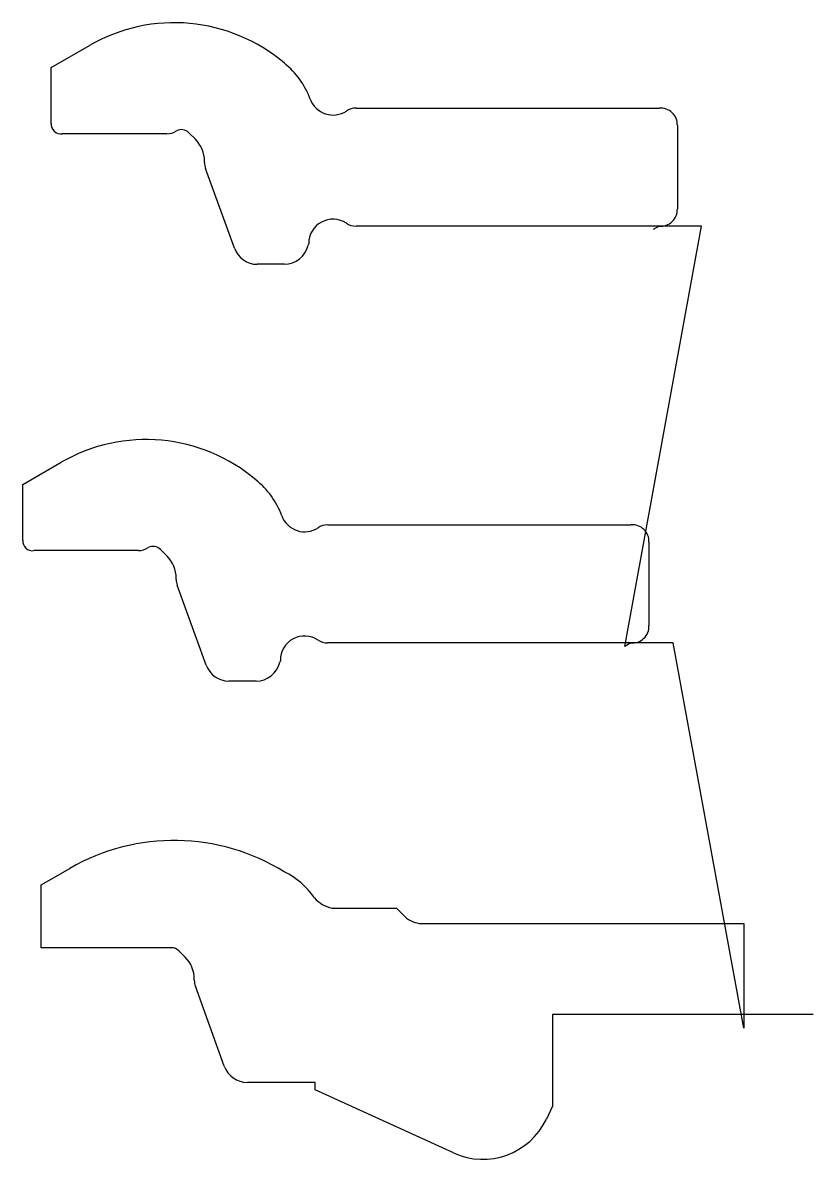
# Model space of a CAD drawing. Header units: metres. Extents: x 84 to 653, y 37 to 855.
import ezdxf

# ---------------------------------------------------------------- set-up
doc = ezdxf.new("R2010")
doc.units = ezdxf.units.M

msp = doc.modelspace()

# ---------------------------------------------------------------- linework, layer by layer
at = {"layer": 'TOOL_0'}
for p, q in [((104.041, 823.122), (131.712, 839.098)), ((104.041, 782.967), (104.041, 823.122)), ((323.625, 793.967), (542.042, 793.967)), ((555.042, 781.467), (555.042, 721.467)), ((187.363, 775.467), (112.041, 775.467)), ((207.951, 771.522), (203.202, 776.271)), ((214.541, 754.723), (214.541, 755.612)), ((236.107, 693.006), (215.289, 750.465)), ((542.04, 708.966), (323.623, 708.966)), ((517.309, 406.25), (572.523, 708.966)), ((542.042, 708.967), (537.716, 706.458)), ((572.523, 708.966), (542.04, 708.966)), ((289.54, 696.419), (289.152, 695.206)), ((272.04, 681.467), (252.56, 681.467)), ((83.634, 522.914), (111.305, 538.89)), ((83.634, 482.759), (83.634, 522.914)), ((303.218, 493.759), (521.635, 493.759)), ((166.956, 475.259), (91.634, 475.259)), ((187.544, 471.314), (182.795, 476.063)), ((534.635, 481.259), (534.635, 421.259)), ((194.134, 454.515), (194.134, 455.404)), ((215.7, 392.798), (194.882, 450.257)), ((521.633, 408.758), (303.216, 408.758)), ((521.635, 408.759), (517.309, 406.25)), ((552.115, 408.758), (521.633, 408.758)), ((602.936, 131.203), (552.115, 408.758)), ((269.133, 396.211), (268.745, 394.998)), ((251.633, 381.259), (232.153, 381.259)), ((96.935, 234.446), (117.631, 246.395)), ((96.935, 189.203), (96.935, 234.446)), ((306.219, 217.753), (352.724, 217.753)), ((352.724, 217.753), (358.722, 211.755)), ((370.92, 206.703), (602.936, 206.703)), ((602.936, 206.703), (602.936, 141.203)), ((190.793, 189.203), (96.935, 189.203)), ((200.669, 182.331), (195.92, 187.08)), ((207.186, 165.759), (207.186, 166.598)), ((228.767, 103.957), (207.949, 161.416)), ((602.937, 141.203), (465.187, 141.203)), ((465.187, 141.203), (465.187, 75.053)), ((602.936, 141.203), (602.936, 131.203)), ((652.937, 141.203), (602.937, 141.203)), ((294.226, 92.253), (245.455, 92.253)), ((294.226, 86.956), (294.226, 92.253)), ((393.847, 41.443), (294.226, 86.956)), ((465.187, 75.053), (460.726, 65.72))]:
    msp.add_line(p, q, dxfattribs=at)
for centre, radius, start, end in [((192.8, 733.259), 122.203, 49.569678, 119.99262), ((235.394, 780.364), 58.754, 20.060006, 51.397151), ((307.041, 806.467), 17.5, 199.87737, 303.559307), ((323.686, 781.266), 12.702, 90.275176, 123.285966), ((543.054, 782.01), 12, 357.406543, 94.837791), ((111.017, 782.392), 7, 175.288021, 278.411376), ((197.899, 770.968), 7.5, 45, 117.750712), ((187.243, 788.536), 13.069, 270.526077, 303.240183), ((191.924, 755.563), 22.617, 0.124132, 44.878193), ((227.561, 754.814), 13.02, 180.400448, 199.51351), ((543.054, 720.924), 12, 265.162209, 2.593457), ((307.04, 696.466), 17.499, 56.443421, 180.15388), ((323.684, 721.668), 12.702, 236.716509, 269.724845), ((252.56, 698.967), 17.5, 199.915692, 270), ((271.996, 699.048), 17.581, 270.143394, 347.377165), ((172.393, 433.051), 122.203, 49.569678, 119.99262), ((214.987, 480.156), 58.754, 20.060006, 51.397151), ((286.634, 506.259), 17.5, 199.87737, 303.559307), ((303.279, 481.058), 12.702, 90.275176, 123.285966), ((522.647, 481.802), 12, 357.406543, 94.837791), ((90.61, 482.184), 7, 175.288021, 278.411376), ((166.836, 488.328), 13.069, 270.526077, 303.240183), ((177.492, 470.76), 7.5, 45, 117.750712), ((171.517, 455.355), 22.617, 0.124132, 44.878193), ((207.154, 454.606), 13.02, 180.400448, 199.51351), ((522.647, 420.716), 12, 265.162209, 2.593457), ((286.633, 396.258), 17.499, 56.443421, 180.15388), ((303.277, 421.46), 12.702, 236.716509, 269.724845), ((251.589, 398.84), 17.581, 270.143394, 347.377165), ((232.153, 398.759), 17.5, 199.915692, 270), ((192.66, 116.406), 150.088, 58.089386, 119.993327), ((246.537, 192.044), 57.69, 35.06362, 63.812488), ((310.839, 239.663), 22.391, 220.281286, 258.092892), ((370.943, 224.009), 17.306, 225.077253, 269.923853), ((190.77, 181.897), 7.307, 45.182982, 89.819628), ((184.878, 166.574), 22.308, 0.061641, 44.938251), ((220.199, 165.805), 13.013, 180.202536, 199.711877), ((245.455, 110.003), 17.75, 199.915262, 270), ((414.937, 87.604), 50.75, 245.445326, 334.455401)]:
    msp.add_arc(centre, radius, start, end, dxfattribs=at)

doc.saveas('drawing.dxf')
